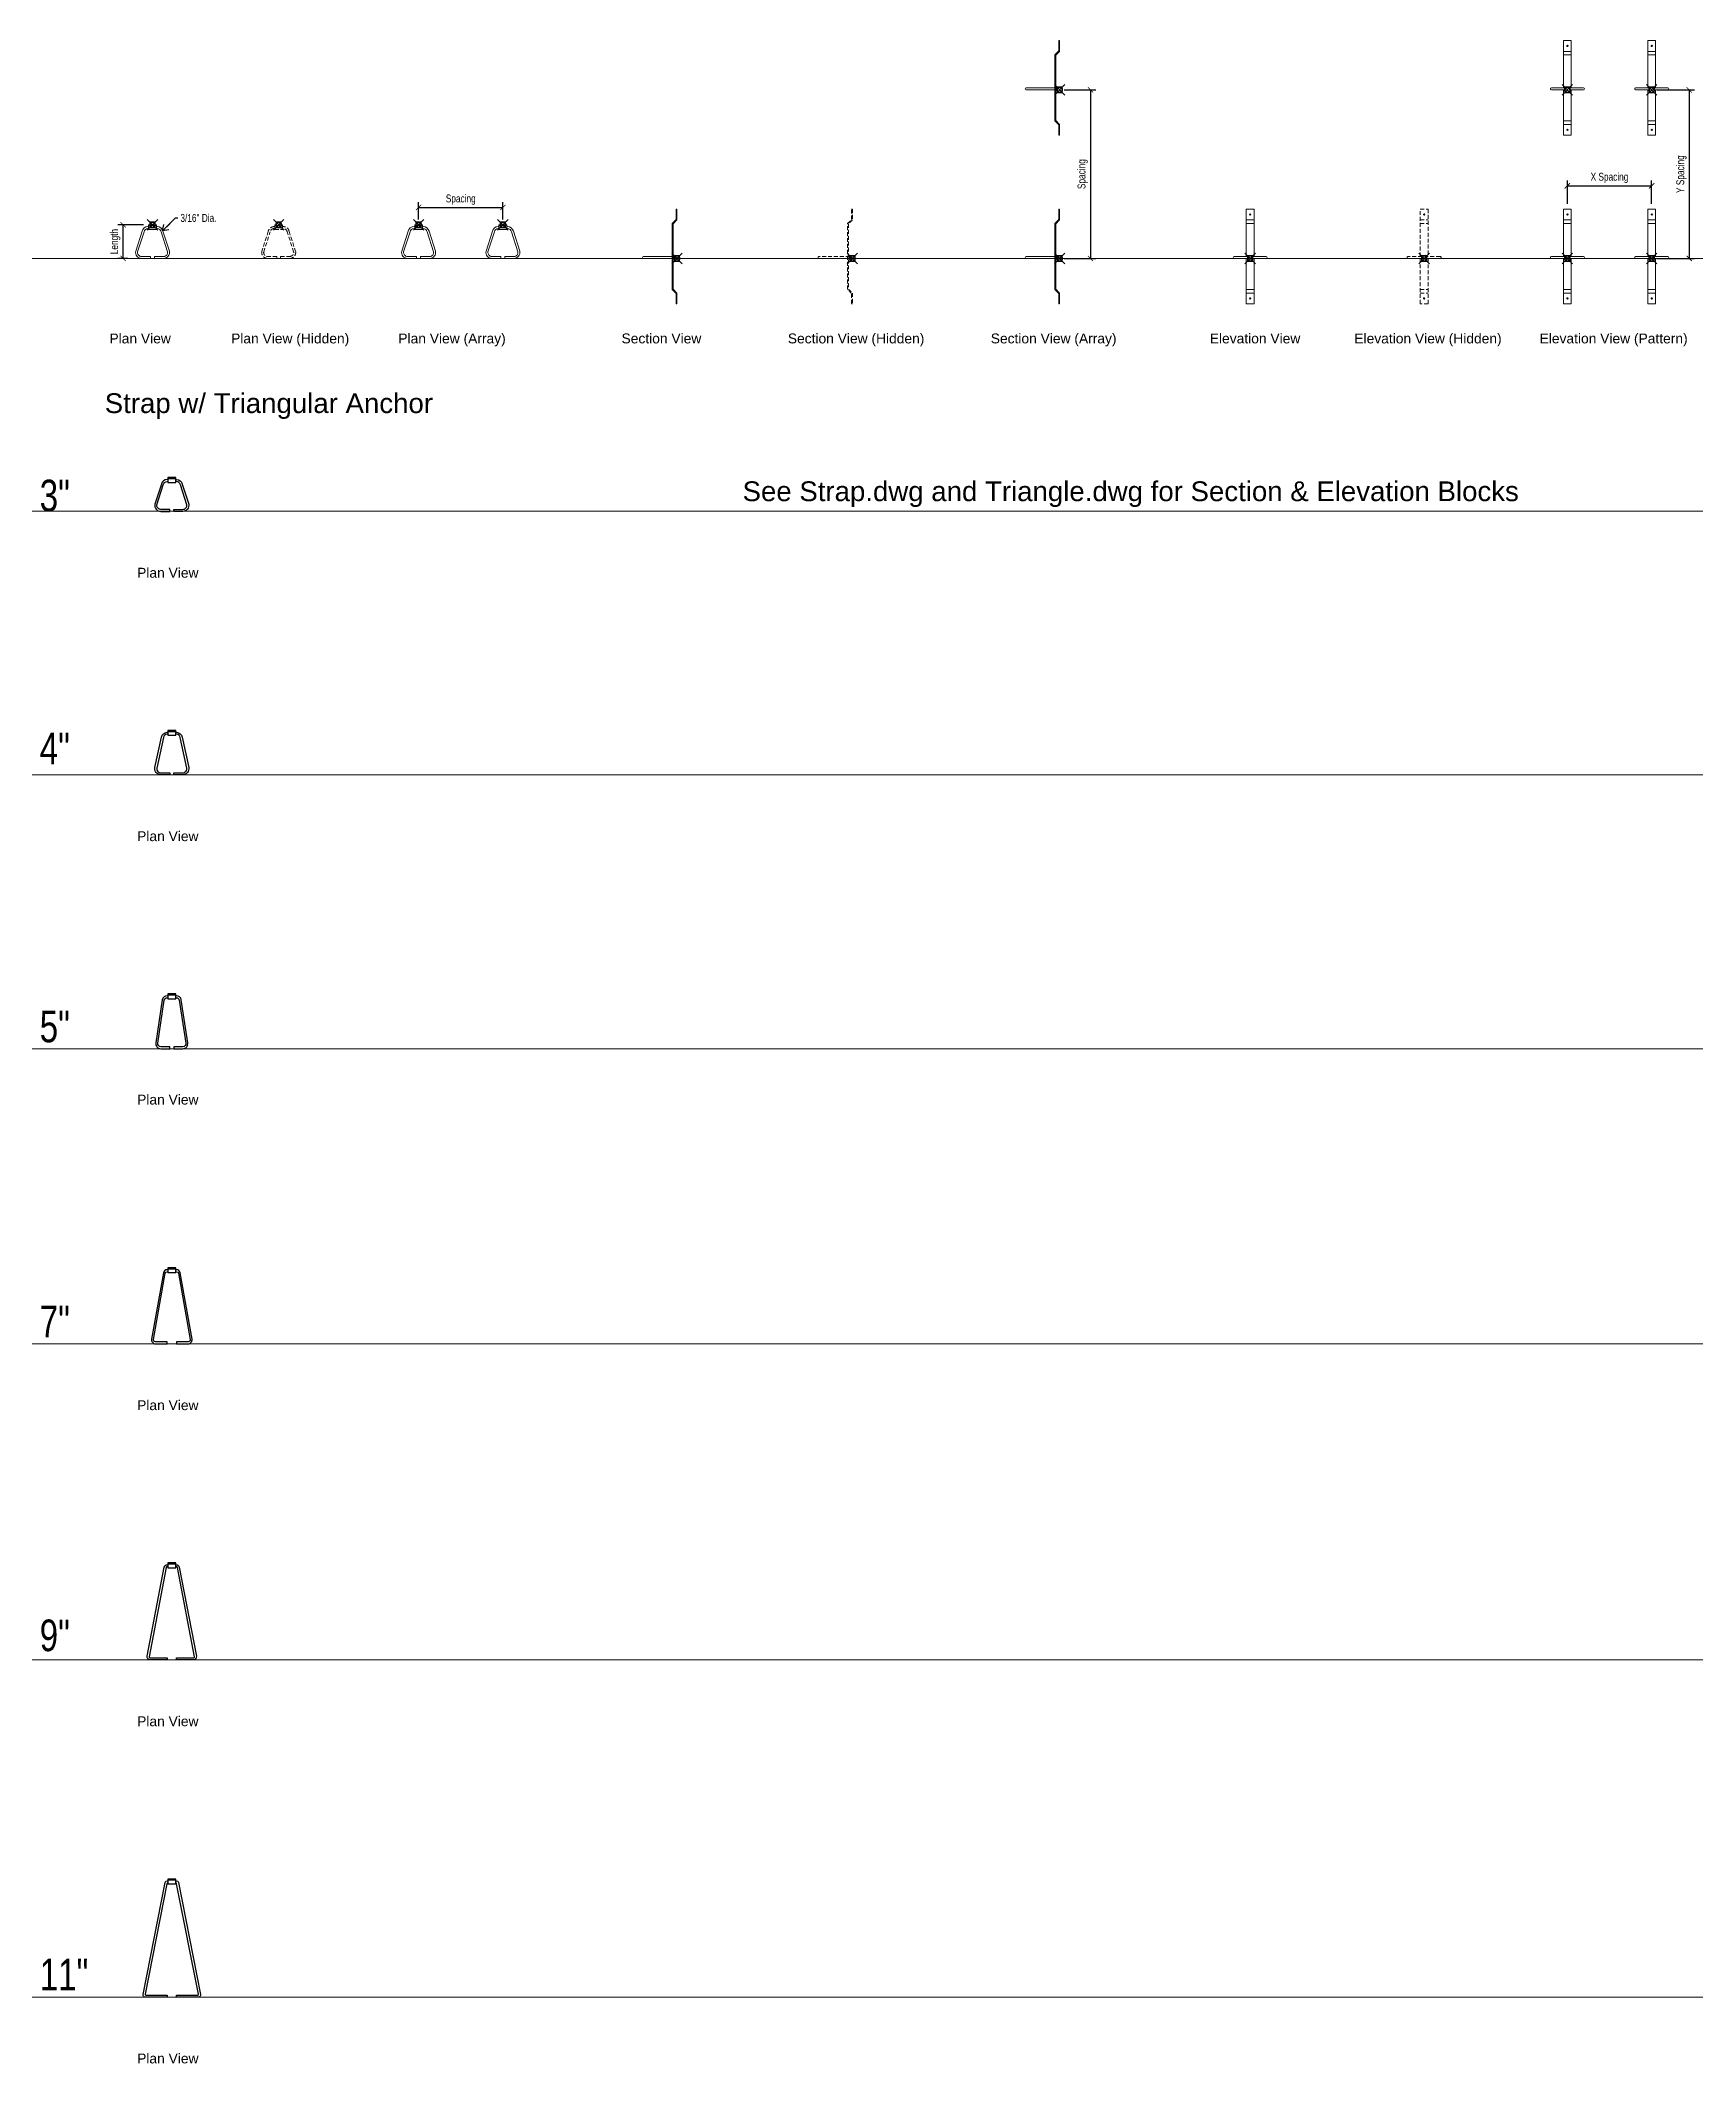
# Model space of a CAD drawing. Header units: inches. Extents: x -5 to 151, y -171 to 21.
import ezdxf
from ezdxf.enums import TextEntityAlignment as Align

# ---------------------------------------------------------------- set-up
doc = ezdxf.new("R2010")
doc.units = ezdxf.units.IN
doc.header["$LTSCALE"] = 48
doc.header["$MEASUREMENT"] = 0
doc.header["$PDMODE"] = 99
doc.header["$PDSIZE"] = 0.5
doc.linetypes.add('HIDDEN2', pattern=[0.1875, 0.125, -0.0625])
doc.linetypes.add('PHANTOM2', pattern=[1.25, 0.625, -0.125, 0.125, -0.125, 0.125, -0.125])
for name, color, linetype, lineweight in [('A-Anno-Dims', 211, 'Continuous', 25), ('A-Detl-Fine', 90, 'Continuous', 18), ('G-Anno-Ttlb', 213, 'Continuous', 50)]:
    doc.layers.add(name, color=color, linetype=linetype, lineweight=lineweight)
doc.layers.add('G-Anno-Nplt', color=140, linetype='PHANTOM2', lineweight=18, plot=False)
doc.styles.add('Arch-Dim', font='arial.ttf', dxfattribs={"width": 0.75})
doc.styles.add('RomanS', font='romans.shx')
doc.dimstyles.new('Aec-Arch-I-96', dxfattribs={"dimscale": 96, "dimtxt": 0.09375, "dimasz": 0.0625, "dimexe": 0.0625, "dimexo": 0.0625, "dimgap": 0.03125, "dimtad": 1, "dimdec": 4, "dimzin": 3, "dimdsep": 46, "dimlunit": 4, "dimtxsty": 'Arch-Dim', "dimblk": 'ARCHTICK', "dimcen": 0.09375, "dimazin": 2, "dimtfac": 0.75, "dimtdec": 4, "dimtix": 1, "dimtmove": 2, "dimatfit": 2, "dimfxl": 1, "dimtolj": 1, "dimtzin": 0, "dimarcsym": 0})
doc.dimstyles.new('Aec-Arch-I-96$7', dxfattribs={"dimscale": 96, "dimtxt": 0.09375, "dimasz": 0.0625, "dimexe": 0.0625, "dimexo": 0.0625, "dimgap": 0.03125, "dimtad": 0, "dimdec": 4, "dimzin": 3, "dimdsep": 46, "dimlunit": 4, "dimtxsty": 'Arch-Dim', "dimblk": 'ARCHTICK', "dimcen": 0.09375, "dimazin": 2, "dimtfac": 0.75, "dimtdec": 4, "dimtix": 1, "dimtmove": 2, "dimatfit": 2, "dimfxl": 1, "dimtolj": 1, "dimtzin": 0, "dimarcsym": 0})

# ---------------------------------------------------------------- blocks, each defined once
blk = doc.blocks.new('Anno_Title_T2')
at = {"color": 0, "linetype": 'ByBlock', "lineweight": -2, "style": 'RomanS'}
blk.add_attdef('TITLE', (0, 0.5), '', height=1.25, dxfattribs=at)
blk.add_attdef('SCALE', text='', height=0.75, dxfattribs=at).set_placement((0, -0.5), align=Align.TOP_LEFT)
blk = doc.blocks.new('_ArchTick')
at = {"color": 0, "linetype": 'ByBlock', "const_width": 0.15}
blk.add_lwpolyline([(-0.5, -0.5), (0.5, 0.5)], dxfattribs=at)
blk = doc.blocks.new('*D4')
at = {"layer": 'A-Anno-Dims', "color": 8, "lineweight": -2, "transparency": 16777216}
for p, q in [((4.29, 3.2), (1.86, 3.2)), ((2.36, 0), (2.36, 3.2)), ((2.83, 0), (1.86, 0))]:
    blk.add_line(p, q, dxfattribs=at)
at = {"layer": 'DEFPOINTS', "color": 0, "transparency": 16777216}
for p in [(2.36, 3.2), (4.79, 3.2), (3.33, 0)]:
    blk.add_point(p, dxfattribs=at)
at = {"layer": 'A-Anno-Dims', "color": 8, "lineweight": -2, "transparency": 16777216, "xscale": 0.5, "yscale": 0.5, "zscale": 0.5}
for p, rotation in [((2.36, 3.2), 90), ((2.36, 0), 270)]:
    blk.add_blockref('_ArchTick', p, dxfattribs=dict(at, rotation=rotation))
at = {"layer": 'A-Anno-Dims', "color": 0, "transparency": 16777216, "insert": (1.63, 1.6), "char_height": 0.75, "attachment_point": 5, "rotation": 90, "style": 'Arch-Dim'}
blk.add_mtext('\\A1;Length', dxfattribs=at)
blk = doc.blocks.new('_Open90')
at = {"color": 0, "linetype": 'ByBlock', "lineweight": -2}
for p, q in [((0, 0), (-1, 0)), ((-0.5, 0.5), (0, 0)), ((0, 0), (-0.5, -0.5))]:
    blk.add_line(p, q, dxfattribs=at)
blk = doc.blocks.new('*D5')
at = {"layer": 'A-Anno-Dims', "color": 8, "lineweight": -2, "transparency": 16777216}
for p, q in [((30.41, 3.7), (30.41, 5.34)), ((30.41, 4.84), (38.41, 4.84)), ((38.41, 3.7), (38.41, 5.34))]:
    blk.add_line(p, q, dxfattribs=at)
at = {"layer": 'DEFPOINTS', "color": 0, "transparency": 16777216}
for p in [(38.41, 4.84), (30.41, 3.2), (38.41, 3.2)]:
    blk.add_point(p, dxfattribs=at)
at = {"layer": 'A-Anno-Dims', "color": 8, "lineweight": -2, "transparency": 16777216, "xscale": 0.5, "yscale": 0.5, "zscale": 0.5, "rotation": 180}
blk.add_blockref('_ArchTick', (30.41, 4.84), dxfattribs=at)
at = {"layer": 'A-Anno-Dims', "color": 8, "lineweight": -2, "transparency": 16777216, "xscale": 0.5, "yscale": 0.5, "zscale": 0.5}
blk.add_blockref('_ArchTick', (38.41, 4.84), dxfattribs=at)
at = {"layer": 'A-Anno-Dims', "color": 0, "transparency": 16777216, "insert": (34.41, 5.58), "char_height": 0.75, "attachment_point": 5, "style": 'Arch-Dim'}
blk.add_mtext('\\A1;Spacing', dxfattribs=at)
blk = doc.blocks.new('*D6')
at = {"layer": 'A-Anno-Dims', "color": 8, "lineweight": -2, "transparency": 16777216}
for p, q in [((91.68, 16), (94.67, 16)), ((94.17, 16), (94.17, 0)), ((91.68, 0), (94.67, 0))]:
    blk.add_line(p, q, dxfattribs=at)
at = {"layer": 'DEFPOINTS', "color": 0, "transparency": 16777216}
for p in [(91.18, 16), (91.18, 0), (94.17, 0)]:
    blk.add_point(p, dxfattribs=at)
at = {"layer": 'A-Anno-Dims', "color": 8, "lineweight": -2, "transparency": 16777216, "xscale": 0.5, "yscale": 0.5, "zscale": 0.5}
for p, rotation in [((94.17, 16), 90), ((94.17, 0), 270)]:
    blk.add_blockref('_ArchTick', p, dxfattribs=dict(at, rotation=rotation))
at = {"layer": 'A-Anno-Dims', "color": 0, "transparency": 16777216, "insert": (93.43, 8), "char_height": 0.75, "attachment_point": 5, "rotation": 90, "style": 'Arch-Dim'}
blk.add_mtext('\\A1;Spacing', dxfattribs=at)
blk = doc.blocks.new('*D7')
at = {"layer": 'A-Anno-Dims', "color": 8, "lineweight": -2, "transparency": 16777216}
for p, q in [((139.42, 5.19), (139.42, 7.39)), ((139.42, 6.89), (147.42, 6.89)), ((147.42, 5.19), (147.42, 7.39))]:
    blk.add_line(p, q, dxfattribs=at)
at = {"layer": 'DEFPOINTS', "color": 0, "transparency": 16777216}
for p in [(147.42, 6.89), (139.42, 4.69), (147.42, 4.69)]:
    blk.add_point(p, dxfattribs=at)
at = {"layer": 'A-Anno-Dims', "color": 8, "lineweight": -2, "transparency": 16777216, "xscale": 0.5, "yscale": 0.5, "zscale": 0.5, "rotation": 180}
blk.add_blockref('_ArchTick', (139.42, 6.89), dxfattribs=at)
at = {"layer": 'A-Anno-Dims', "color": 8, "lineweight": -2, "transparency": 16777216, "xscale": 0.5, "yscale": 0.5, "zscale": 0.5}
blk.add_blockref('_ArchTick', (147.42, 6.89), dxfattribs=at)
at = {"layer": 'A-Anno-Dims', "color": 0, "transparency": 16777216, "insert": (143.42, 7.64), "char_height": 0.75, "attachment_point": 5, "style": 'Arch-Dim'}
blk.add_mtext('\\A1;X Spacing', dxfattribs=at)
blk = doc.blocks.new('*D8')
at = {"layer": 'A-Anno-Dims', "color": 8, "lineweight": -2, "transparency": 16777216}
for p, q in [((147.92, 16), (151.49, 16)), ((150.99, 16), (150.99, 0)), ((147.92, 0), (151.49, 0))]:
    blk.add_line(p, q, dxfattribs=at)
at = {"layer": 'DEFPOINTS', "color": 0, "transparency": 16777216}
for p in [(147.42, 16), (147.42, 0), (150.99, 0)]:
    blk.add_point(p, dxfattribs=at)
at = {"layer": 'A-Anno-Dims', "color": 8, "lineweight": -2, "transparency": 16777216, "xscale": 0.5, "yscale": 0.5, "zscale": 0.5}
for p, rotation in [((150.99, 16), 90), ((150.99, 0), 270)]:
    blk.add_blockref('_ArchTick', p, dxfattribs=dict(at, rotation=rotation))
at = {"layer": 'A-Anno-Dims', "color": 0, "transparency": 16777216, "insert": (150.25, 8), "char_height": 0.75, "attachment_point": 5, "rotation": 90, "style": 'Arch-Dim'}
blk.add_mtext('\\A1;Y Spacing', dxfattribs=at)
blk = doc.blocks.new('AecDtl_3StrapTrianglePlan')
at = {"color": 0, "linetype": 'ByBlock', "lineweight": -2, "ltscale": 0.0625}
blk.add_lwpolyline([(-0.38, -0.08), (0.38, -0.08), (0.38, 0), (-0.38, 0)], close=True, dxfattribs=at)
for points in [[(-0.38, -0.17), (-0.44, -0.17, 0.35579), (-0.99, -0.62), (-1.6, -2.52, 0.475155), (-1.05, -3.2), (-0.19, -3.2), (-0.19, -3.01), (-1.05, -3.01, -0.467625), (-1.42, -2.57), (-0.81, -0.67, -0.362746), (-0.44, -0.36), (-0.38, -0.36)], [(0.38, -0.17), (0.44, -0.17, -0.35579), (0.99, -0.62), (1.6, -2.52, -0.475155), (1.05, -3.2), (0.19, -3.2), (0.19, -3.01), (1.05, -3.01, 0.467625), (1.42, -2.57), (0.81, -0.67, 0.362746), (0.44, -0.36), (0.38, -0.36)]]:
    blk.add_lwpolyline(points, format="xyb", dxfattribs=at)
blk.add_lwpolyline([(-0.38, -0.08), (-0.38, -0.45), (0.38, -0.45), (0.38, -0.08)], dxfattribs=at)
blk = doc.blocks.new('AecDtl_4StrapTrianglePlan')
at = {"color": 0, "linetype": 'ByBlock', "lineweight": -2, "ltscale": 0.0625}
blk.add_lwpolyline([(-0.38, -0.08), (0.38, -0.08), (0.38, 0), (-0.38, 0)], close=True, dxfattribs=at)
for points in [[(-0.38, -0.36), (-0.44, -0.36, 0.359268), (-0.8, -0.66), (-1.42, -3.56, 0.471381), (-1.05, -4.01), (-0.19, -4.01), (-0.19, -4.2), (-1.05, -4.2, -0.472374), (-1.6, -3.52), (-0.99, -0.63, -0.35835), (-0.44, -0.17), (-0.38, -0.17)], [(0.38, -0.17), (0.44, -0.17, -0.35835), (0.99, -0.63), (1.6, -3.52, -0.472374), (1.05, -4.2), (0.19, -4.2), (0.19, -4.01), (1.05, -4.01, 0.471381), (1.42, -3.56), (0.8, -0.66, 0.359268), (0.44, -0.36), (0.38, -0.36)]]:
    blk.add_lwpolyline(points, format="xyb", dxfattribs=at)
blk.add_lwpolyline([(-0.38, -0.08), (-0.38, -0.45), (0.38, -0.45), (0.38, -0.08)], dxfattribs=at)
blk = doc.blocks.new('AecDtl_7StrapTrianglePlan')
at = {"color": 0, "linetype": 'ByBlock', "lineweight": -2, "ltscale": 0.0625}
blk.add_lwpolyline([(-0.38, -0.08), (0.38, -0.08), (0.38, 0), (-0.38, 0)], close=True, dxfattribs=at)
for points in [[(-0.38, -0.17), (-0.44, -0.17, 0.359021), (-0.8, -0.48), (-1.92, -6.75, 0.471648), (-1.55, -7.2), (-0.44, -7.2), (-0.44, -7.01), (-1.55, -7.01, -0.473705), (-1.73, -6.78), (-0.62, -0.51, -0.357124), (-0.44, -0.36), (-0.38, -0.36)], [(0.38, -0.36), (0.44, -0.36, -0.357124), (0.62, -0.51), (1.73, -6.78, -0.473705), (1.55, -7.01), (0.44, -7.01), (0.44, -7.2), (1.55, -7.2, 0.471648), (1.92, -6.75), (0.8, -0.48, 0.359021), (0.44, -0.17), (0.38, -0.17)]]:
    blk.add_lwpolyline(points, format="xyb", dxfattribs=at)
blk.add_lwpolyline([(-0.38, -0.08), (-0.38, -0.45), (0.38, -0.45), (0.38, -0.08)], dxfattribs=at)
blk = doc.blocks.new('AecDtl_9StrapTrianglePlan')
at = {"color": 0, "linetype": 'ByBlock', "lineweight": -2, "ltscale": 0.0625}
blk.add_lwpolyline([(-0.38, -0.08), (0.38, -0.08), (0.38, 0), (-0.38, 0)], close=True, dxfattribs=at)
for points in [[(-0.38, -0.36), (-0.44, -0.36, 0.357456), (-0.53, -0.43), (-2.14, -8.9, 0.473344), (-2.05, -9.01), (-0.44, -9.01), (-0.44, -9.2), (-2.05, -9.2, -0.473865), (-2.33, -8.86), (-0.71, -0.4, -0.356976), (-0.44, -0.17), (-0.38, -0.17)], [(0.38, -0.17), (0.44, -0.17, -0.356976), (0.71, -0.4), (2.33, -8.86, -0.473865), (2.05, -9.2), (0.44, -9.2), (0.44, -9.01), (2.05, -9.01, 0.473344), (2.14, -8.9), (0.53, -0.43, 0.357456), (0.44, -0.36), (0.38, -0.36)]]:
    blk.add_lwpolyline(points, format="xyb", dxfattribs=at)
blk.add_lwpolyline([(-0.38, -0.08), (-0.38, -0.45), (0.38, -0.45), (0.38, -0.08)], dxfattribs=at)
blk = doc.blocks.new('AecDtl_11StrapTrianglePlan')
at = {"color": 0, "linetype": 'ByBlock', "lineweight": -2, "ltscale": 0.0625}
blk.add_lwpolyline([(-0.38, -0.08), (0.38, -0.08), (0.38, 0), (-0.38, 0)], close=True, dxfattribs=at)
for points in [[(-0.38, -0.37, 0.265915), (-0.46, -0.46), (-2.53, -10.93, 0.477285), (-2.47, -11.01), (-0.44, -11.01), (-0.44, -11.2), (-2.55, -11.2, -0.474497), (-2.73, -10.97), (-0.62, -0.32, -0.356395), (-0.44, -0.17), (-0.38, -0.17)], [(0.38, -0.17), (0.44, -0.17, -0.356395), (0.62, -0.32), (2.73, -10.97, -0.474497), (2.55, -11.2), (0.44, -11.2), (0.44, -11.01), (2.47, -11.01, 0.477285), (2.53, -10.93), (0.46, -0.46, 0.265915), (0.38, -0.37)]]:
    blk.add_lwpolyline(points, format="xyb", dxfattribs=at)
blk.add_lwpolyline([(-0.38, -0.08), (-0.38, -0.45), (0.38, -0.45), (0.38, -0.08)], dxfattribs=at)
blk = doc.blocks.new('AecDtl_5StrapTrianglePlan')
at = {"color": 0, "linetype": 'ByBlock', "lineweight": -2, "ltscale": 0.0625}
blk.add_lwpolyline([(-0.38, -0.08), (0.38, -0.08), (0.38, 0), (-0.38, 0)], close=True, dxfattribs=at)
for points in [[(-0.38, -0.17), (-0.44, -0.17, 0.360307), (-0.9, -0.55), (-1.51, -4.64, 0.470257), (-1.05, -5.2), (-0.19, -5.2), (-0.19, -5.01), (-1.05, -5.01, -0.473029), (-1.33, -4.67), (-0.71, -0.59, -0.357746), (-0.44, -0.36), (-0.38, -0.36)], [(0.38, -0.36), (0.44, -0.36, -0.357746), (0.71, -0.59), (1.33, -4.67, -0.473029), (1.05, -5.01), (0.19, -5.01), (0.19, -5.2), (1.05, -5.2, 0.470257), (1.51, -4.64), (0.9, -0.55, 0.360307), (0.44, -0.17), (0.38, -0.17)]]:
    blk.add_lwpolyline(points, format="xyb", dxfattribs=at)
blk.add_lwpolyline([(-0.38, -0.08), (-0.38, -0.45), (0.38, -0.45), (0.38, -0.08)], dxfattribs=at)

msp = doc.modelspace()

# ---------------------------------------------------------------- linework, layer by layer
at = {"layer": 'A-Anno-Dims'}
for p in [(91.24381, 16), (139.42303, 16), (147.42303, 16), (5.1637, 3.19531), (17.13285, 3.19531), (30.41215, 3.19531), (38.41215, 3.19531), (54.92957, 0), (71.57359, 0), (91.24381, 0), (109.32094, 0), (125.82854, 0), (139.42303, 0), (147.42303, 0)]:
    msp.add_point(p, dxfattribs=at)
at = {"layer": 'A-Detl-Fine'}
for points in [[(90.79068, 13.0625), (90.79068, 19.3125), (91.16568, 19.6875), (91.16568, 20.6875), (91.24381, 20.6875), (91.24381, 19.65514), (90.86881, 19.28014), (90.86881, 13.09486), (91.24381, 12.71986), (91.24381, 11.6875), (91.16568, 11.6875), (91.16568, 12.6875)], [(54.47644, -2.9375), (54.47644, 3.3125), (54.85144, 3.6875), (54.85144, 4.6875), (54.92957, 4.6875), (54.92957, 3.65514), (54.55457, 3.28014), (54.55457, -2.90514), (54.92957, -3.28014), (54.92957, -4.3125), (54.85144, -4.3125), (54.85144, -3.3125)], [(90.79068, -2.9375), (90.79068, 3.3125), (91.16568, 3.6875), (91.16568, 4.6875), (91.24381, 4.6875), (91.24381, 3.65514), (90.86881, 3.28014), (90.86881, -2.90514), (91.24381, -3.28014), (91.24381, -4.3125), (91.16568, -4.3125), (91.16568, -3.3125)], [(4.7887, 3.11719), (5.5387, 3.11719), (5.5387, 3.19531), (4.7887, 3.19531)], [(30.03715, 3.11719), (30.78715, 3.11719), (30.78715, 3.19531), (30.03715, 3.19531)], [(38.03715, 3.11719), (38.78715, 3.11719), (38.78715, 3.19531), (38.03715, 3.19531)]]:
    msp.add_lwpolyline(points, close=True, dxfattribs=at)
for points in [[(139.04803, 16.1875), (139.04803, 20.6875), (139.79803, 20.6875), (139.79803, 16.1875)], [(139.04803, 19.65514), (139.79803, 19.65514)], [(139.04803, 19.3125), (139.79803, 19.3125)], [(147.04803, 16.1875), (147.04803, 20.6875), (147.79803, 20.6875), (147.79803, 16.1875)], [(147.04803, 19.65514), (147.79803, 19.65514)], [(147.04803, 19.3125), (147.79803, 19.3125)], [(139.79803, 16), (139.79803, 11.6875), (139.04803, 11.6875), (139.04803, 16)], [(147.79803, 16), (147.79803, 11.6875), (147.04803, 11.6875), (147.04803, 16)], [(139.04803, 13.0625), (139.79803, 13.0625)], [(139.04803, 12.71986), (139.79803, 12.71986)], [(147.04803, 13.0625), (147.79803, 13.0625)], [(147.04803, 12.71986), (147.79803, 12.71986)], [(108.94594, 0.1875), (108.94594, 4.6875), (109.69594, 4.6875), (109.69594, 0.1875)], [(139.04803, 0.1875), (139.04803, 4.6875), (139.79803, 4.6875), (139.79803, 0.1875)], [(147.04803, 0.1875), (147.04803, 4.6875), (147.79803, 4.6875), (147.79803, 0.1875)], [(4.7887, 3.11719), (4.7887, 2.74219), (5.5387, 2.74219), (5.5387, 3.11719)], [(30.03715, 3.11719), (30.03715, 2.74219), (30.78715, 2.74219), (30.78715, 3.11719)], [(38.03715, 3.11719), (38.03715, 2.74219), (38.78715, 2.74219), (38.78715, 3.11719)], [(108.94594, 3.65514), (109.69594, 3.65514)], [(108.94594, 3.3125), (109.69594, 3.3125)], [(139.04803, 3.65514), (139.79803, 3.65514)], [(139.04803, 3.3125), (139.79803, 3.3125)], [(147.04803, 3.65514), (147.79803, 3.65514)], [(147.04803, 3.3125), (147.79803, 3.3125)], [(109.69594, 0), (109.69594, -4.3125), (108.94594, -4.3125), (108.94594, 0)], [(139.79803, 0), (139.79803, -4.3125), (139.04803, -4.3125), (139.04803, 0)], [(147.79803, 0), (147.79803, -4.3125), (147.04803, -4.3125), (147.04803, 0)], [(108.94594, -2.9375), (109.69594, -2.9375)], [(108.94594, -3.28014), (109.69594, -3.28014)], [(139.04803, -2.9375), (139.79803, -2.9375)], [(139.04803, -3.28014), (139.79803, -3.28014)], [(147.04803, -2.9375), (147.79803, -2.9375)], [(147.04803, -3.28014), (147.79803, -3.28014)]]:
    msp.add_lwpolyline(points, dxfattribs=at)
for points in [[(90.99381, 16.1875), (88.07974, 16.1875, 1), (88.07974, 16), (90.99381, 16, 1)], [(139.23553, 16.1875), (137.90315, 16.1875, 1), (137.90315, 16), (139.23553, 16)], [(139.61053, 16), (140.9429, 16, 1), (140.9429, 16.1875), (139.61053, 16.1875)], [(147.23553, 16.1875), (145.90315, 16.1875, 1), (145.90315, 16), (147.23553, 16)], [(147.61053, 16), (148.9429, 16, 1), (148.9429, 16.1875), (147.61053, 16.1875)], [(54.67957, 0.1875), (51.7655, 0.1875, 1), (51.7655, 0), (54.67957, 0, 1)], [(90.99381, 0.1875), (88.07974, 0.1875, 1), (88.07974, 0), (90.99381, 0, 1)], [(109.13344, 0.1875), (107.80106, 0.1875, 1), (107.80106, 0), (109.13344, 0)], [(109.50844, 0), (110.84081, 0, 1), (110.84081, 0.1875), (109.50844, 0.1875)], [(139.23553, 0.1875), (137.90315, 0.1875, 1), (137.90315, 0), (139.23553, 0)], [(139.61053, 0), (140.9429, 0, 1), (140.9429, 0.1875), (139.61053, 0.1875)], [(147.23553, 0.1875), (145.90315, 0.1875, 1), (145.90315, 0), (147.23553, 0)], [(147.61053, 0), (148.9429, 0, 1), (148.9429, 0.1875), (147.61053, 0.1875)]]:
    msp.add_lwpolyline(points, format="xyb", close=True, dxfattribs=at)
at = {"layer": 'A-Detl-Fine', "linetype": 'HIDDEN2', "ltscale": 0.0625}
for points in [[(71.12047, -2.9375), (71.12047, 3.3125), (71.49547, 3.6875), (71.49547, 4.6875), (71.57359, 4.6875), (71.57359, 3.65514), (71.19859, 3.28014), (71.19859, -2.90514), (71.57359, -3.28014), (71.57359, -4.3125), (71.49547, -4.3125), (71.49547, -3.3125)], [(16.75785, 3.11719), (17.50785, 3.11719), (17.50785, 3.19531), (16.75785, 3.19531)]]:
    msp.add_lwpolyline(points, close=True, dxfattribs=at)
for points in [[(125.45354, 0.1875), (125.45354, 4.6875), (126.20354, 4.6875), (126.20354, 0.1875)], [(16.75785, 3.11719), (16.75785, 2.74219), (17.50785, 2.74219), (17.50785, 3.11719)], [(125.45354, 3.65514), (126.20354, 3.65514)], [(125.45354, 3.3125), (126.20354, 3.3125)], [(126.20354, 0), (126.20354, -4.3125), (125.45354, -4.3125), (125.45354, 0)], [(125.45354, -2.9375), (126.20354, -2.9375)], [(125.45354, -3.28014), (126.20354, -3.28014)]]:
    msp.add_lwpolyline(points, dxfattribs=at)
at = {"layer": 'A-Detl-Fine'}
for points in [[(4.7887, 3.02344), (4.72699, 3.02344, 0.35579007), (4.17609, 2.57462), (3.56169, 0.67618, 0.47515463), (4.11258, 0), (4.9762, 0), (4.9762, 0.1875), (4.11258, 0.1875, -0.467625001), (3.74356, 0.62922), (4.35797, 2.52765, -0.362745932), (4.72699, 2.83594), (4.7887, 2.83594)], [(5.5387, 3.02344), (5.60042, 3.02344, -0.35579007), (6.15131, 2.57462), (6.76572, 0.67618, -0.47515463), (6.21483, 0), (5.3512, 0), (5.3512, 0.1875), (6.21483, 0.1875, 0.467625001), (6.58385, 0.62922), (5.96944, 2.52765, 0.362745932), (5.60042, 2.83594), (5.5387, 2.83594)], [(30.03715, 3.02344), (29.97543, 3.02344, 0.35579007), (29.42454, 2.57462), (28.81013, 0.67618, 0.47515463), (29.36102, 0), (30.22465, 0), (30.22465, 0.1875), (29.36102, 0.1875, -0.467625001), (28.99201, 0.62922), (29.60641, 2.52765, -0.362745932), (29.97543, 2.83594), (30.03715, 2.83594)], [(30.78715, 3.02344), (30.84887, 3.02344, -0.35579007), (31.39976, 2.57462), (32.01416, 0.67618, -0.47515463), (31.46327, 0), (30.59965, 0), (30.59965, 0.1875), (31.46327, 0.1875, 0.467625001), (31.83229, 0.62922), (31.21788, 2.52765, 0.362745932), (30.84887, 2.83594), (30.78715, 2.83594)], [(38.03715, 3.02344), (37.97543, 3.02344, 0.35579007), (37.42454, 2.57462), (36.81013, 0.67618, 0.47515463), (37.36102, 0), (38.22465, 0), (38.22465, 0.1875), (37.36102, 0.1875, -0.467625001), (36.99201, 0.62922), (37.60641, 2.52765, -0.362745932), (37.97543, 2.83594), (38.03715, 2.83594)], [(38.78715, 3.02344), (38.84887, 3.02344, -0.35579007), (39.39976, 2.57462), (40.01416, 0.67618, -0.47515463), (39.46327, 0), (38.59965, 0), (38.59965, 0.1875), (39.46327, 0.1875, 0.467625001), (39.83229, 0.62922), (39.21788, 2.52765, 0.362745932), (38.84887, 2.83594), (38.78715, 2.83594)]]:
    msp.add_lwpolyline(points, format="xyb", dxfattribs=at)
at = {"layer": 'A-Detl-Fine', "linetype": 'HIDDEN2', "ltscale": 0.0625}
for points in [[(16.75785, 3.02344), (16.69613, 3.02344, 0.35579007), (16.14524, 2.57462), (15.53083, 0.67618, 0.47515463), (16.08173, 0), (16.94535, 0), (16.94535, 0.1875), (16.08173, 0.1875, -0.467625001), (15.71271, 0.62922), (16.32711, 2.52765, -0.362745932), (16.69613, 2.83594), (16.75785, 2.83594)], [(17.50785, 3.02344), (17.56957, 3.02344, -0.35579007), (18.12046, 2.57462), (18.73487, 0.67618, -0.47515463), (18.18397, 0), (17.32035, 0), (17.32035, 0.1875), (18.18397, 0.1875, 0.467625001), (18.55299, 0.62922), (17.93858, 2.52765, 0.362745932), (17.56957, 2.83594), (17.50785, 2.83594)]]:
    msp.add_lwpolyline(points, format="xyb", dxfattribs=at)
for points in [[(71.32359, 0.1875), (68.40953, 0.1875, 1), (68.40953, 0), (71.32359, 0, 1)], [(125.64104, 0.1875), (124.30866, 0.1875, 1), (124.30866, 0), (125.64104, 0)], [(126.01604, 0), (127.34841, 0, 1), (127.34841, 0.1875), (126.01604, 0.1875)]]:
    msp.add_lwpolyline(points, format="xyb", close=True, dxfattribs=at)
at = {"layer": 'A-Detl-Fine'}
for centre in [(139.42303, 20.17132), (147.42303, 20.17132), (139.42303, 12.20368), (147.42303, 12.20368), (109.32094, 4.17132), (125.82854, 4.17132), (139.42303, 4.17132), (147.42303, 4.17132), (109.32094, -3.79632), (125.82854, -3.79632), (139.42303, -3.79632), (147.42303, -3.79632)]:
    msp.add_circle(centre, 0.0625, dxfattribs=at)
at = {"layer": 'G-Anno-Nplt', "linetype": 'Continuous'}
for p in [(0, 0), (0, -24), (0, -49), (0, -75), (0, -103), (0, -133), (0, -165)]:
    msp.add_xline(p, (1, 0), dxfattribs=at)

# ---------------------------------------------------------------- block references
for name, p in [('AecDtl_3StrapTrianglePlan', (6.99078, -20.80469)), ('AecDtl_4StrapTrianglePlan', (6.99078, -44.80469)), ('AecDtl_5StrapTrianglePlan', (6.99078, -69.80469)), ('AecDtl_7StrapTrianglePlan', (6.99078, -95.80469)), ('AecDtl_9StrapTrianglePlan', (6.99078, -123.80469)), ('AecDtl_11StrapTrianglePlan', (6.99078, -153.80469))]:
    msp.add_blockref(name, p)
at = {"layer": 'G-Anno-Ttlb'}
ref = msp.add_blockref('Anno_Title_T2', (1.07478, -8.43747), dxfattribs=dict(at, xscale=0.75, yscale=0.75, zscale=0.75))
ref.add_attrib('TITLE', 'Plan View', (1.07478, -8.06247), dxfattribs={"layer": '0', "color": 0, "linetype": 'ByBlock', "lineweight": -2, "height": 0.9375, "style": 'Arch-Dim'})
ref = msp.add_blockref('Anno_Title_T2', (12.61779, -8.43747), dxfattribs=dict(at, xscale=0.75, yscale=0.75, zscale=0.75))
ref.add_attrib('TITLE', 'Plan View (Hidden)', (12.61779, -8.06247), dxfattribs={"layer": '0', "color": 0, "linetype": 'ByBlock', "lineweight": -2, "height": 0.9375, "style": 'Arch-Dim'})
ref = msp.add_blockref('Anno_Title_T2', (28.48838, -8.43747), dxfattribs=dict(at, xscale=0.75, yscale=0.75, zscale=0.75))
ref.add_attrib('TITLE', 'Plan View (Array)', (28.48838, -8.06247), dxfattribs={"layer": '0', "color": 0, "linetype": 'ByBlock', "lineweight": -2, "height": 0.9375, "style": 'Arch-Dim'})
ref = msp.add_blockref('Anno_Title_T2', (49.66696, -8.43747), dxfattribs=dict(at, xscale=0.75, yscale=0.75, zscale=0.75))
ref.add_attrib('TITLE', 'Section View', (49.66696, -8.06247), dxfattribs={"layer": '0', "color": 0, "linetype": 'ByBlock', "lineweight": -2, "height": 0.9375, "style": 'Arch-Dim'})
ref = msp.add_blockref('Anno_Title_T2', (65.44906, -8.43747), dxfattribs=dict(at, xscale=0.75, yscale=0.75, zscale=0.75))
ref.add_attrib('TITLE', 'Section View (Hidden)', (65.44906, -8.06247), dxfattribs={"layer": '0', "color": 0, "linetype": 'ByBlock', "lineweight": -2, "height": 0.9375, "style": 'Arch-Dim'})
ref = msp.add_blockref('Anno_Title_T2', (84.70389, -8.43747), dxfattribs=dict(at, xscale=0.75, yscale=0.75, zscale=0.75))
ref.add_attrib('TITLE', 'Section View (Array)', (84.70389, -8.06247), dxfattribs={"layer": '0', "color": 0, "linetype": 'ByBlock', "lineweight": -2, "height": 0.9375, "style": 'Arch-Dim'})
ref = msp.add_blockref('Anno_Title_T2', (105.49105, -8.43747), dxfattribs=dict(at, xscale=0.75, yscale=0.75, zscale=0.75))
ref.add_attrib('TITLE', 'Elevation View', (105.49105, -8.06247), dxfattribs={"layer": '0', "color": 0, "linetype": 'ByBlock', "lineweight": -2, "height": 0.9375, "style": 'Arch-Dim'})
ref = msp.add_blockref('Anno_Title_T2', (119.20956, -8.43747), dxfattribs=dict(at, xscale=0.75, yscale=0.75, zscale=0.75))
ref.add_attrib('TITLE', 'Elevation View (Hidden)', (119.20956, -8.06247), dxfattribs={"layer": '0', "color": 0, "linetype": 'ByBlock', "lineweight": -2, "height": 0.9375, "style": 'Arch-Dim'})
ref = msp.add_blockref('Anno_Title_T2', (136.78832, -8.43747), dxfattribs=dict(at, xscale=0.75, yscale=0.75, zscale=0.75))
ref.add_attrib('TITLE', 'Elevation View (Pattern)', (136.78832, -8.06247), dxfattribs={"layer": '0', "color": 0, "linetype": 'ByBlock', "lineweight": -2, "height": 0.9375, "style": 'Arch-Dim'})
ref = msp.add_blockref('Anno_Title_T2', (0.62382, -15.42381), dxfattribs=dict(at, xscale=1.5, yscale=1.5, zscale=1.5))
ref.add_attrib('TITLE', 'Strap w/ Triangular Anchor', (0.62382, -14.67381), dxfattribs={"layer": '0', "color": 0, "linetype": 'ByBlock', "lineweight": -2, "height": 1.875, "style": 'Arch-Dim'})
ref = msp.add_blockref('Anno_Title_T2', (61.15338, -23.78331), dxfattribs=dict(at, xscale=1.5, yscale=1.5, zscale=1.5))
ref.add_attrib('TITLE', 'See Strap.dwg and Triangle.dwg for Section & Elevation Blocks', (61.15338, -23.03331), dxfattribs={"layer": '0', "color": 0, "linetype": 'ByBlock', "lineweight": -2, "height": 1.875, "style": 'Arch-Dim'})
ref = msp.add_blockref('Anno_Title_T2', (3.70083, -30.67535), dxfattribs=dict(at, xscale=0.75, yscale=0.75, zscale=0.75))
ref.add_attrib('TITLE', 'Plan View', (3.70083, -30.30035), dxfattribs={"layer": '0', "color": 0, "linetype": 'ByBlock', "lineweight": -2, "height": 0.9375, "style": 'Arch-Dim'})
ref = msp.add_blockref('Anno_Title_T2', (3.70083, -55.67535), dxfattribs=dict(at, xscale=0.75, yscale=0.75, zscale=0.75))
ref.add_attrib('TITLE', 'Plan View', (3.70083, -55.30035), dxfattribs={"layer": '0', "color": 0, "linetype": 'ByBlock', "lineweight": -2, "height": 0.9375, "style": 'Arch-Dim'})
ref = msp.add_blockref('Anno_Title_T2', (3.70083, -80.67535), dxfattribs=dict(at, xscale=0.75, yscale=0.75, zscale=0.75))
ref.add_attrib('TITLE', 'Plan View', (3.70083, -80.30035), dxfattribs={"layer": '0', "color": 0, "linetype": 'ByBlock', "lineweight": -2, "height": 0.9375, "style": 'Arch-Dim'})
ref = msp.add_blockref('Anno_Title_T2', (3.70083, -109.67535), dxfattribs=dict(at, xscale=0.75, yscale=0.75, zscale=0.75))
ref.add_attrib('TITLE', 'Plan View', (3.70083, -109.30035), dxfattribs={"layer": '0', "color": 0, "linetype": 'ByBlock', "lineweight": -2, "height": 0.9375, "style": 'Arch-Dim'})
ref = msp.add_blockref('Anno_Title_T2', (3.70083, -139.67535), dxfattribs=dict(at, xscale=0.75, yscale=0.75, zscale=0.75))
ref.add_attrib('TITLE', 'Plan View', (3.70083, -139.30035), dxfattribs={"layer": '0', "color": 0, "linetype": 'ByBlock', "lineweight": -2, "height": 0.9375, "style": 'Arch-Dim'})
ref = msp.add_blockref('Anno_Title_T2', (3.70083, -171.67535), dxfattribs=dict(at, xscale=0.75, yscale=0.75, zscale=0.75))
ref.add_attrib('TITLE', 'Plan View', (3.70083, -171.30035), dxfattribs={"layer": '0', "color": 0, "linetype": 'ByBlock', "lineweight": -2, "height": 0.9375, "style": 'Arch-Dim'})

# ---------------------------------------------------------------- texts
at = {"layer": 'A-Anno-Dims', "style": 'Arch-Dim', "width": 0.75}
for s, p in [('3"', (-5.54549, -24)), ('4"', (-5.54549, -48)), ('5"', (-5.54549, -74.39331)), ('7"', (-5.54549, -102.38376)), ('9"', (-5.54549, -132.17516)), ('11"', (-5.54549, -164.36465))]:
    msp.add_text(s, height=3, dxfattribs=at).set_placement(p)
at = {"layer": 'A-Anno-Dims', "insert": (7.80601, 4.2188), "char_height": 0.75, "attachment_point": 1, "style": 'Arch-Dim'}
msp.add_mtext('3/16" Dia.', dxfattribs=at)

# ---------------------------------------------------------------- dimensions: what is measured, and where the dimension line sits
at = {"layer": 'A-Anno-Dims'}
for base, p1, p2, text, picture, middle in [((94.17196, 0), (91.18131, 16), (91.18131, 0), 'Spacing', '*D6', (93.43031, 8)), ((150.99019, 0), (147.42303, 16), (147.42303, 0), 'Y Spacing', '*D8', (150.24854, 8)), ((2.36294, 3.19531), (3.33085, 0), (4.7887, 3.19531), 'Length', '*D4', (1.6277, 1.59766))]:
    dim = msp.add_linear_dim(base=base, p1=p1, p2=p2, angle=90, text=text, dimstyle='Aec-Arch-I-96', override={"dimscale": 8, "dimclrd": 8, "dimclre": 8, "dimldrblk": 'Open90'}, dxfattribs=at)
    dim.commit()
    dim.dimension.update_dxf_attribs({"geometry": picture, "text_midpoint": middle})
for base, p1, p2, text, picture, middle in [((147.42303, 6.89378), (139.42303, 4.6875), (147.42303, 4.6875), 'X Spacing', '*D7', (143.42303, 7.63543)), ((38.41215, 4.83595), (30.41215, 3.19531), (38.41215, 3.19531), 'Spacing', '*D5', (34.41215, 5.57759))]:
    dim = msp.add_linear_dim(base=base, p1=p1, p2=p2, text=text, dimstyle='Aec-Arch-I-96', override={"dimscale": 8, "dimclrd": 8, "dimclre": 8, "dimldrblk": 'Open90'}, dxfattribs=at)
    dim.commit()
    dim.dimension.update_dxf_attribs({"geometry": picture, "text_midpoint": middle})

# ---------------------------------------------------------------- leaders
at = {"layer": 'A-Detl-Fine', "annotation_type": 0, "has_hookline": 1, "hookline_direction": 0, "text_width": 3.32282}
msp.add_leader([(6.11886, 2.61931), (7.34336, 3.8438), (7.55601, 3.8438)], dimstyle='Aec-Arch-I-96$7', override={"dimscale": 8, "dimgap": 0.03125, "dimtad": 0, "dimclrd": 8, "dimclre": 8, "dimldrblk": 'Open90'}, dxfattribs=at)

doc.saveas('drawing.dxf')
